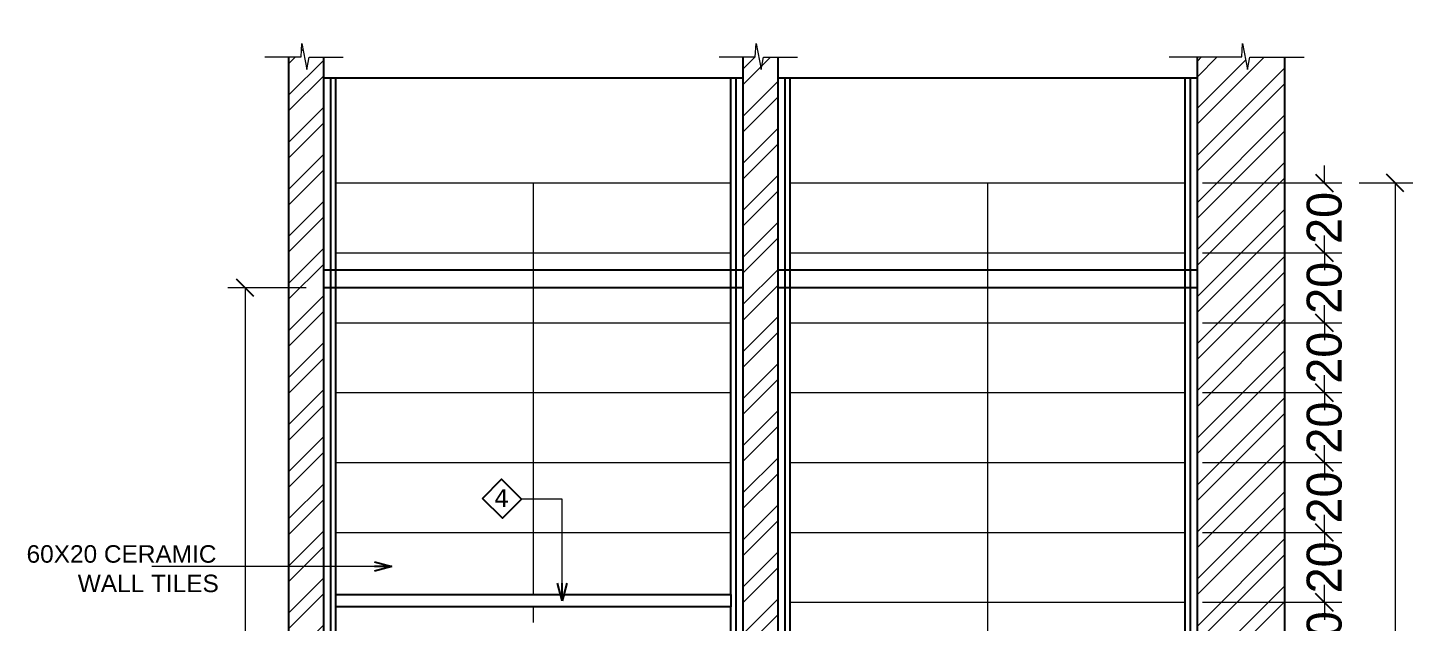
# Model space of a CAD drawing. Header units: centimetres. Extents: x 7997 to 116674, y 1017 to 13844.
# Drawn here: x 50360.6 to 50758.4, y 9053.6 to 9223.4 of the extents above; entities that cross this region are included whole.
import ezdxf
from ezdxf.xclip import XClip

# ---------------------------------------------------------------- set-up
doc = ezdxf.new("R2010")
doc.units = ezdxf.units.CM
doc.header["$LTSCALE"] = 200
doc.header["$XCLIPFRAME"] = 0
doc.header["$PDMODE"] = 2
doc.linetypes.add('A-106-Typical Floor Plan$0$HIDDEN', pattern=[0.375, 0.25, -0.125])
for name, color, linetype in [('A-DIM', 10, 'Continuous'), ('AFP-HATCH-TILES', 251, 'Continuous'), ('AFP-WALL  PLASTER', 8, 'Continuous'), ('CPBRD-LINES', 11, 'Continuous'), ('DIM', 11, 'Continuous'), ('STEP', 7, 'Continuous')]:
    doc.layers.add(name, color=color, linetype=linetype)
for name, color, linetype, lineweight in [('HAT', 8, 'Continuous', 9), ('TEXT', 6, 'Continuous', 18), ('WALL', 3, 'Continuous', 25)]:
    doc.layers.add(name, color=color, linetype=linetype, lineweight=lineweight)
doc.styles.add('sheet notes', font='verdana.ttf')
doc.styles.add('Style-Arial', font='arial.ttf')
doc.styles.add('T2', font='')
doc.styles.get('T2').set_extended_font_data('Elisia')
doc.dimstyles.new('NORMAL-1', dxfattribs={"dimtxt": 10, "dimasz": 5, "dimexe": 5, "dimexo": 5, "dimgap": 1, "dimtad": 0, "dimdec": 0, "dimdsep": 46, "dimtxsty": 'T2', "dimblk1": 'OBLIQUE', "dimblk2": 'OBLIQUE', "dimsah": 1, "dimcen": 0.09, "dimclrd": 4, "dimclre": 4, "dimclrt": 6, "dimadec": 0, "dimazin": 0, "dimtfac": 1, "dimtdec": 0, "dimtofl": 0, "dimtmove": 1, "dimatfit": 3, "dimldrblk": 'OPEN30', "dimfxl": 0, "dimtolj": 1, "dimtzin": 0, "dimlwd": 5, "dimlwe": 5, "dimarcsym": 0})

# ---------------------------------------------------------------- blocks, each defined once
blk = doc.blocks.new('_OBLIQUE')
at = {"color": 0, "linetype": 'ByBlock'}
blk.add_line((-0.5, -0.5), (0.5, 0.5), dxfattribs=at)
blk = doc.blocks.new('_Open30')
at = {"color": 0, "linetype": 'ByBlock', "lineweight": -2}
for p, q in [((-1, 0.268), (0, 0)), ((0, 0), (-1, -0.268)), ((0, 0), (-1, 0))]:
    blk.add_line(p, q, dxfattribs=at)
blk = doc.blocks.new('*D1274')
at = {"layer": 'Defpoints', "color": 0, "transparency": 16777216}
for p in [(50691.75, 9179), (50691.75, 9159), (50731.59, 9159)]:
    blk.add_point(p, dxfattribs=at)
at = {"layer": 'DIM', "color": 4, "lineweight": 5, "transparency": 16777216}
for p, q in [((50731.59, 9179), (50731.59, 9184)), ((50696.75, 9179), (50736.59, 9179)), ((50696.75, 9159), (50736.59, 9159)), ((50731.59, 9159), (50731.59, 9154))]:
    blk.add_line(p, q, dxfattribs=at)
at = {"layer": 'DIM', "color": 4, "lineweight": 5, "transparency": 16777216, "xscale": 5, "yscale": 5, "zscale": 5}
for p, rotation in [((50731.59, 9179), 270), ((50731.59, 9159), 90)]:
    blk.add_blockref('_OBLIQUE', p, dxfattribs=dict(at, rotation=rotation))
at = {"layer": 'DIM', "color": 6, "transparency": 16777216, "insert": (50731.59, 9169), "char_height": 10, "attachment_point": 5, "rotation": 90, "style": 'T2'}
blk.add_mtext('\\A1;20', dxfattribs=at)
blk = doc.blocks.new('*D1275')
at = {"layer": 'Defpoints', "color": 0, "transparency": 16777216}
for p in [(50691.75, 9159), (50691.75, 9139), (50731.59, 9139)]:
    blk.add_point(p, dxfattribs=at)
at = {"layer": 'DIM', "color": 4, "lineweight": 5, "transparency": 16777216}
for p, q in [((50731.59, 9159), (50731.59, 9164)), ((50696.75, 9159), (50736.59, 9159)), ((50696.75, 9139), (50736.59, 9139)), ((50731.59, 9139), (50731.59, 9134))]:
    blk.add_line(p, q, dxfattribs=at)
at = {"layer": 'DIM', "color": 4, "lineweight": 5, "transparency": 16777216, "xscale": 5, "yscale": 5, "zscale": 5}
for p, rotation in [((50731.59, 9159), 270), ((50731.59, 9139), 90)]:
    blk.add_blockref('_OBLIQUE', p, dxfattribs=dict(at, rotation=rotation))
at = {"layer": 'DIM', "color": 6, "transparency": 16777216, "insert": (50731.59, 9149), "char_height": 10, "attachment_point": 5, "rotation": 90, "style": 'T2'}
blk.add_mtext('\\A1;20', dxfattribs=at)
blk = doc.blocks.new('*D1276')
at = {"layer": 'Defpoints', "color": 0, "transparency": 16777216}
for p in [(50691.75, 9139), (50691.75, 9119), (50731.59, 9119)]:
    blk.add_point(p, dxfattribs=at)
at = {"layer": 'DIM', "color": 4, "lineweight": 5, "transparency": 16777216}
for p, q in [((50731.59, 9139), (50731.59, 9144)), ((50696.75, 9139), (50736.59, 9139)), ((50696.75, 9119), (50736.59, 9119)), ((50731.59, 9119), (50731.59, 9114))]:
    blk.add_line(p, q, dxfattribs=at)
at = {"layer": 'DIM', "color": 4, "lineweight": 5, "transparency": 16777216, "xscale": 5, "yscale": 5, "zscale": 5}
for p, rotation in [((50731.59, 9139), 270), ((50731.59, 9119), 90)]:
    blk.add_blockref('_OBLIQUE', p, dxfattribs=dict(at, rotation=rotation))
at = {"layer": 'DIM', "color": 6, "transparency": 16777216, "insert": (50731.59, 9129), "char_height": 10, "attachment_point": 5, "rotation": 90, "style": 'T2'}
blk.add_mtext('\\A1;20', dxfattribs=at)
blk = doc.blocks.new('*D1277')
at = {"layer": 'Defpoints', "color": 0, "transparency": 16777216}
for p in [(50691.75, 9119), (50691.75, 9099), (50731.59, 9099)]:
    blk.add_point(p, dxfattribs=at)
at = {"layer": 'DIM', "color": 4, "lineweight": 5, "transparency": 16777216}
for p, q in [((50731.59, 9119), (50731.59, 9124)), ((50696.75, 9119), (50736.59, 9119)), ((50696.75, 9099), (50736.59, 9099)), ((50731.59, 9099), (50731.59, 9094))]:
    blk.add_line(p, q, dxfattribs=at)
at = {"layer": 'DIM', "color": 4, "lineweight": 5, "transparency": 16777216, "xscale": 5, "yscale": 5, "zscale": 5}
for p, rotation in [((50731.59, 9119), 270), ((50731.59, 9099), 90)]:
    blk.add_blockref('_OBLIQUE', p, dxfattribs=dict(at, rotation=rotation))
at = {"layer": 'DIM', "color": 6, "transparency": 16777216, "insert": (50731.59, 9109), "char_height": 10, "attachment_point": 5, "rotation": 90, "style": 'T2'}
blk.add_mtext('\\A1;20', dxfattribs=at)
blk = doc.blocks.new('*D1278')
at = {"layer": 'Defpoints', "color": 0, "transparency": 16777216}
for p in [(50691.75, 9099), (50691.75, 9079, 0), (50731.59, 9079)]:
    blk.add_point(p, dxfattribs=at)
at = {"layer": 'DIM', "color": 4, "lineweight": 5, "transparency": 16777216}
for p, q in [((50731.59, 9099), (50731.59, 9104)), ((50696.75, 9099), (50736.59, 9099)), ((50696.75, 9079), (50736.59, 9079)), ((50731.59, 9079), (50731.59, 9074))]:
    blk.add_line(p, q, dxfattribs=at)
at = {"layer": 'DIM', "color": 4, "lineweight": 5, "transparency": 16777216, "xscale": 5, "yscale": 5, "zscale": 5}
for p, rotation in [((50731.59, 9099), 270), ((50731.59, 9079), 90)]:
    blk.add_blockref('_OBLIQUE', p, dxfattribs=dict(at, rotation=rotation))
at = {"layer": 'DIM', "color": 6, "transparency": 16777216, "insert": (50731.59, 9089), "char_height": 10, "attachment_point": 5, "rotation": 90, "style": 'T2'}
blk.add_mtext('\\A1;20', dxfattribs=at)
blk = doc.blocks.new('*D1279')
at = {"layer": 'Defpoints', "color": 0, "transparency": 16777216}
for p in [(50691.75, 9079, 0), (50691.75, 9059, 0), (50731.59, 9059)]:
    blk.add_point(p, dxfattribs=at)
at = {"layer": 'DIM', "color": 4, "lineweight": 5, "transparency": 16777216}
for p, q in [((50731.59, 9079), (50731.59, 9084)), ((50696.75, 9079), (50736.59, 9079)), ((50696.75, 9059), (50736.59, 9059)), ((50731.59, 9059), (50731.59, 9054))]:
    blk.add_line(p, q, dxfattribs=at)
at = {"layer": 'DIM', "color": 4, "lineweight": 5, "transparency": 16777216, "xscale": 5, "yscale": 5, "zscale": 5}
for p, rotation in [((50731.59, 9079), 270), ((50731.59, 9059), 90)]:
    blk.add_blockref('_OBLIQUE', p, dxfattribs=dict(at, rotation=rotation))
at = {"layer": 'DIM', "color": 6, "transparency": 16777216, "insert": (50731.59, 9069), "char_height": 10, "attachment_point": 5, "rotation": 90, "style": 'T2'}
blk.add_mtext('\\A1;20', dxfattribs=at)
blk = doc.blocks.new('*D1280')
at = {"layer": 'Defpoints', "color": 0, "transparency": 16777216}
for p in [(50691.75, 9059, 0), (50691.75, 9039, 0), (50731.59, 9039)]:
    blk.add_point(p, dxfattribs=at)
at = {"layer": 'DIM', "color": 4, "lineweight": 5, "transparency": 16777216}
for p, q in [((50731.59, 9059), (50731.59, 9064)), ((50696.75, 9059), (50736.59, 9059)), ((50696.75, 9039), (50736.59, 9039)), ((50731.59, 9039), (50731.59, 9034))]:
    blk.add_line(p, q, dxfattribs=at)
at = {"layer": 'DIM', "color": 4, "lineweight": 5, "transparency": 16777216, "xscale": 5, "yscale": 5, "zscale": 5}
for p, rotation in [((50731.59, 9059), 270), ((50731.59, 9039), 90)]:
    blk.add_blockref('_OBLIQUE', p, dxfattribs=dict(at, rotation=rotation))
at = {"layer": 'DIM', "color": 6, "transparency": 16777216, "insert": (50731.59, 9049), "char_height": 10, "attachment_point": 5, "rotation": 90, "style": 'T2'}
blk.add_mtext('\\A1;20', dxfattribs=at)
blk = doc.blocks.new('*D1288')
at = {"layer": 'Defpoints', "color": 0, "transparency": 16777216}
for p in [(50736.59, 9179), (50738.63, 8879), (50751.87, 8879)]:
    blk.add_point(p, dxfattribs=at)
at = {"layer": 'DIM', "color": 4, "lineweight": 5, "transparency": 16777216}
for p, q in [((50741.59, 9179), (50756.87, 9179)), ((50751.87, 9179), (50751.87, 9042.86)), ((50751.87, 8879), (50751.87, 9015.15)), ((50743.63, 8879), (50756.87, 8879))]:
    blk.add_line(p, q, dxfattribs=at)
at = {"layer": 'DIM', "color": 4, "lineweight": 5, "transparency": 16777216, "xscale": 5, "yscale": 5, "zscale": 5}
for p, rotation in [((50751.87, 9179), 90), ((50751.87, 8879), 270)]:
    blk.add_blockref('_OBLIQUE', p, dxfattribs=dict(at, rotation=rotation))
at = {"layer": 'DIM', "color": 6, "transparency": 16777216, "insert": (50751.87, 9029), "char_height": 10, "attachment_point": 5, "rotation": 90, "style": 'T2'}
blk.add_mtext('\\A1;300', dxfattribs=at)
blk = doc.blocks.new('*D1289')
at = {"layer": 'Defpoints', "color": 0, "transparency": 16777216}
for p in [(50445.25, 9149), (50422.77, 8879), (50445.25, 8879)]:
    blk.add_point(p, dxfattribs=at)
at = {"layer": 'DIM', "color": 4, "lineweight": 5, "transparency": 16777216}
for p, q in [((50440.25, 9149), (50417.77, 9149)), ((50422.77, 9149), (50422.77, 9027.86)), ((50422.77, 8879), (50422.77, 9000.15)), ((50440.25, 8879), (50417.77, 8879))]:
    blk.add_line(p, q, dxfattribs=at)
at = {"layer": 'DIM', "color": 4, "lineweight": 5, "transparency": 16777216, "xscale": 5, "yscale": 5, "zscale": 5}
for p, rotation in [((50422.77, 9149), 90), ((50422.77, 8879), 270)]:
    blk.add_blockref('_OBLIQUE', p, dxfattribs=dict(at, rotation=rotation))
at = {"layer": 'DIM', "color": 6, "transparency": 16777216, "insert": (50422.77, 9014), "char_height": 10, "attachment_point": 5, "rotation": 90, "style": 'T2'}
blk.add_mtext('\\A1;270', dxfattribs=at)
blk = doc.blocks.new('03-FIRST FLOOR PLAN-selattin', base_point=(31015.73, 25621.5))
at = {"layer": 'CPBRD-LINES'}
h = blk.add_hatch(dxfattribs=at)
h.set_pattern_fill('ANSI31', color=256, scale=2.5, angle=315, style=0)
h.set_pattern_definition([(0, (-5607318.147, -7847120.6), (3e-15, 7.9375), [])])
h.paths.add_polyline_path([(29996.18, 24276.65), (29995.74, 24466.5), (30055.74, 24466.5)])
for p in [(29995.74, 24276.5), (30055.74, 24336.5)]:
    blk.add_line(p, (30055.74, 24466.5), dxfattribs=at)
at = {"layer": 'WALL', "color": 8, "linetype": 'A-106-Typical Floor Plan$0$HIDDEN', "ltscale": 0.3}
blk.add_line((29945.73, 24331.5), (29945.73, 24746.5), dxfattribs=at)
at = {"layer": 'WALL'}
for p, q in [((29975.73, 24586.5), (29975.73, 24331.5)), ((29995.73, 24466.5), (29995.73, 24276.5))]:
    blk.add_line(p, q, dxfattribs=at)

msp = doc.modelspace()

# ---------------------------------------------------------------- hatches: boundary and pattern name
at = {"layer": 'HAT'}
h = msp.add_hatch(dxfattribs=at)
h.set_pattern_fill('ANSI32', color=8)
h.set_pattern_definition([(45, (605.071, 270.083), (-6.7351921, 6.7351921), []), (45, (609.561, 270.083), (-6.7351921, 6.7351921), [])])
h.paths.add_polyline_path([(50445.2529, 9215.0252), (50441.0648, 9215.0252), (50440.4017, 9211.4641), (50438.9509, 9218.8762), (50438.7509, 9215.0579), (50435.2529, 9215.0579), (50435.2529, 8869.0028), (50445.2529, 8869.0028)])
h = msp.add_hatch(dxfattribs=at)
h.set_pattern_fill('ANSI32', color=8)
h.set_pattern_definition([(45, (18558.195, -8099.241), (-6.735192, 6.735192), []), (45, (18562.685, -8099.241), (-6.735192, 6.735192), [])])
h.paths.add_polyline_path([(50565.2529, 9215.0579), (50569.6983, 9215.0579), (50570.4017, 9211.4641), (50571.0648, 9215.0252), (50575.2529, 9215.0252), (50575.2529, 8869.0028), (50565.2529, 8869.0028)])
h = msp.add_hatch(dxfattribs=at)
h.set_pattern_fill('ANSI32', color=8)
h.set_pattern_definition([(45, (18578.195, -8099.241), (-6.735192, 6.735192), []), (45, (18582.685, -8099.241), (-6.735192, 6.735192), [])])
h.paths.add_polyline_path([(50720.2529, 8869.0028), (50695.2529, 8869.0028), (50695.2529, 9215.0579), (50707.9565, 9215.0579), (50708.9043, 9215.0562), (50709.6074, 9211.4641), (50710.2704, 9215.0252), (50720.2529, 9215.0252)])

# ---------------------------------------------------------------- linework, layer by layer
at = {"color": 2}
msp.add_line((50450.2529, 9059.0028, 0), (50560.2529, 9059.0028, 0), dxfattribs=at)
at = {"layer": 'AFP-HATCH-TILES', "color": 251}
for p, q in [((50448.7529, 8879.0028, 0), (50448.7529, 9209.0028)), ((50561.7529, 8879.0028, 0), (50561.7529, 9209.0028)), ((50578.7529, 8879.0028, 0), (50578.7529, 9209.0028)), ((50691.7529, 8879.0028, 0), (50691.7529, 9209.0028))]:
    msp.add_line(p, q, dxfattribs=at)
at = {"layer": 'AFP-WALL  PLASTER'}
for p, q in [((50447.2529, 8879.0028, 0), (50447.2529, 9209.0028, 0)), ((50563.2529, 8879.0028, 0), (50563.2529, 9209.0028, 0)), ((50577.2529, 8879.0028, 0), (50577.2529, 9209.0028, 0)), ((50693.2529, 8879.0028, 0), (50693.2529, 9209.0028, 0))]:
    msp.add_line(p, q, dxfattribs=at)
at = {"layer": 'HAT'}
for p, q in [((50448.7529, 9179.0028), (50561.7529, 9179.0028)), ((50505.2529, 9053.2027, 0), (50505.2529, 9179.0028)), ((50578.7529, 9179.0028), (50691.7529, 9179.0028)), ((50635.2529, 8879.0028, 0), (50635.2529, 9179.0028)), ((50448.7529, 9159.0028), (50561.7529, 9159.0028)), ((50578.7529, 9159.0028), (50691.7529, 9159.0028)), ((50448.7529, 9139.0028), (50561.7529, 9139.0028)), ((50578.7529, 9139.0028), (50691.7529, 9139.0028)), ((50448.7529, 9119.0028), (50561.7529, 9119.0028)), ((50578.7529, 9119.0028), (50691.7529, 9119.0028)), ((50448.7529, 9099.0028), (50561.7529, 9099.0028)), ((50578.7529, 9099.0028), (50691.7529, 9099.0028)), ((50448.7529, 9079.0028), (50561.7529, 9079.0028, 0)), ((50578.7529, 9079.0028), (50691.7529, 9079.0028, 0)), ((50578.7529, 9059.0028), (50691.7529, 9059.0028, 0))]:
    msp.add_line(p, q, dxfattribs=at)
for points in [[(50428.4187, 9215.0579), (50438.7509, 9215.0579), (50438.9509, 9218.8762), (50440.4017, 9211.4641), (50441.0648, 9215.0252), (50450.8472, 9215.0252)], [(50558.4187, 9215.0579), (50568.7509, 9215.0579), (50568.9509, 9218.8762), (50570.4017, 9211.4641), (50571.0648, 9215.0252), (50580.8472, 9215.0252)], [(50687.1953, 9215.0579), (50707.9565, 9215.0579), (50708.1566, 9218.8762), (50709.6074, 9211.4641), (50710.2704, 9215.0252), (50725.8472, 9215.0252)]]:
    msp.add_lwpolyline(points, dxfattribs=at)
at = {"layer": 'STEP'}
for p, q in [((50565.2529, 9209.0028), (50445.2529, 9209.0028)), ((50695.2529, 9209.0028), (50575.2529, 9209.0028)), ((50565.2529, 9154.0028), (50445.2529, 9154.0028)), ((50695.2529, 9154.0028), (50575.2529, 9154.0028)), ((50565.2529, 9149.0028), (50445.2529, 9149.0028)), ((50695.2529, 9149.0028), (50575.2529, 9149.0028))]:
    msp.add_line(p, q, dxfattribs=at)
at = {"layer": 'WALL'}
for p, q in [((50435.2529, 8869.0028), (50435.2529, 9215.0579)), ((50445.2529, 8869.0028), (50445.2529, 9215.0579)), ((50565.2529, 8869.0028), (50565.2529, 9215.0579)), ((50575.2529, 8869.0028), (50575.2529, 9215.0252)), ((50695.2529, 8869.0028), (50695.2529, 9215.0579)), ((50720.2529, 8869.0028), (50720.2529, 9215.0252))]:
    msp.add_line(p, q, dxfattribs=at)
msp.add_lwpolyline([(50490.6975, 9088.7499), (50496.1508, 9094.2031), (50501.8414, 9088.5125), (50496.3881, 9083.0593)], close=True, dxfattribs=at)

# ---------------------------------------------------------------- block references
at = {"layer": 'DIM', "linetype": 'Continuous'}
ref = msp.add_blockref('03-FIRST FLOOR PLAN-selattin', (51453.8652, 10502.9168), dxfattribs=at)
XClip(ref).set_block_clipping_path([(30182.4214921212, 24415.2072415103), (29977.775138866, 24415.2072415103), (29927.775138866, 24465.2072415103), (29927.775138866, 24745.6881182678), (29977.775138866, 24795.6881182678), (30182.4214921212, 24795.6881182678), (30232.4214921212, 24745.6881182678), (30232.4214921212, 24465.2072415103)])

# ---------------------------------------------------------------- texts
at = {"layer": 'TEXT'}
for s, style, p in [('4', 'sheet notes', (50493.9968, 9086.3239)), ('60X20 CERAMIC', 'Style-Arial', (50360.2188, 9070.3409, 0)), (' WALL TILES', 'Style-Arial', (50372.9251, 9061.9223, 0))]:
    msp.add_text(s, height=5, dxfattribs=dict(at, style=style)).set_placement(p)

# ---------------------------------------------------------------- dimensions: what is measured, and where the dimension line sits
at = {"layer": 'DIM'}
for base, p1, p2, picture, middle in [((50731.5907, 9159.0028), (50691.7529, 9179.0028), (50691.7529, 9159.0028), '*D1274', (50731.5907, 9169.0028)), ((50751.871, 8879.0028), (50736.5907, 9179.0028), (50738.6318, 8879.0028), '*D1288', (50751.871, 9029.0028)), ((50731.5907, 9139.0028), (50691.7529, 9159.0028), (50691.7529, 9139.0028), '*D1275', (50731.5907, 9149.0028)), ((50422.7657, 8879.0028), (50445.2529, 9149.0028), (50445.2529, 8879.0028), '*D1289', (50422.7657, 9014.0028)), ((50731.5907, 9119.0028), (50691.7529, 9139.0028), (50691.7529, 9119.0028), '*D1276', (50731.5907, 9129.0028)), ((50731.5907, 9099.0028), (50691.7529, 9119.0028), (50691.7529, 9099.0028), '*D1277', (50731.5907, 9109.0028)), ((50731.5907, 9079.0028), (50691.7529, 9099.0028), (50691.7529, 9079.0028, 0), '*D1278', (50731.5907, 9089.0028)), ((50731.5907, 9059.0028), (50691.7529, 9079.0028, 0), (50691.7529, 9059.0028, 0), '*D1279', (50731.5907, 9069.0028)), ((50731.5907, 9039.0028), (50691.7529, 9059.0028, 0), (50691.7529, 9039.0028, 0), '*D1280', (50731.5907, 9049.0028))]:
    dim = msp.add_linear_dim(base=base, p1=p1, p2=p2, angle=90, dimstyle='NORMAL-1', dxfattribs=at)
    dim.commit()
    dim.dimension.update_dxf_attribs({"geometry": picture, "text_midpoint": middle})

# ---------------------------------------------------------------- leaders
at = {"layer": 'A-DIM'}
msp.add_leader([(50464.7688, 9069.2205, 0), (50396.0352, 9069.2205, 0)], dimstyle='NORMAL-1', override={"dimgap": 1, "dimtad": 0}, dxfattribs=at)

# ---------------------------------------------------------------- next in the draw order: wipeouts: each hides what was drawn before it
at = {"color": 2}
msp.add_wipeout([(50448.7529, 9057.6916), (50561.7529, 9057.6916), (50561.7529, 9061.193), (50448.7529, 9061.193)], dxfattribs=at).translate(0, 0, 0)

# ---------------------------------------------------------------- next in the draw order: linework, layer by layer
at = {"color": 11, "elevation": 0}
msp.add_lwpolyline([(50561.7529, 9061.193), (50561.7529, 9057.6916), (50448.7529, 9057.6916), (50448.7529, 9061.193)], close=True, dxfattribs=at)

# ---------------------------------------------------------------- next in the draw order: leaders
at = {"layer": 'DIM'}
msp.add_leader([(50513.5135, 9059.4423), (50513.5135, 9088.5125), (50501.8414, 9088.5125)], dimstyle='NORMAL-1', override={"dimgap": 1, "dimtad": 0}, dxfattribs=at)

doc.saveas('drawing.dxf')
